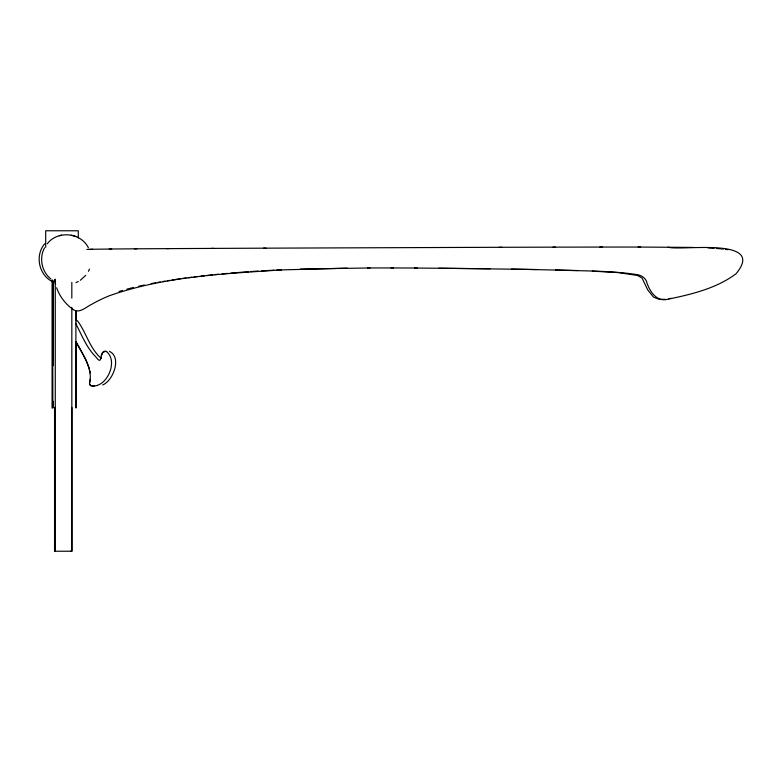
<?xml version="1.0" encoding="UTF-8"?>
<svg xmlns="http://www.w3.org/2000/svg" width="782" height="782" viewBox="0 0 782 782"><rect width="100%" height="100%" fill="white"/><g stroke="black" fill="none" stroke-linecap="round" stroke-linejoin="round"><path stroke-width="1.17" d="M55.327 407.432L55.287 551.222L55.268 279.164M71.885 407.432L71.856 551.222L54.544 551.222L54.544 407.432M75.942 311.031L75.854 357.98A70.927 0.714 90 0 1 75.815 366.787L75.903 408.038L76.216 341.626M76.274 320.923L76.274 311.285M53.137 365.585L53.215 302.702A155.54 1.564 90 0 0 53.205 293.328L53.166 280.699M53.01 401.274L52.863 408.038L52.775 366.787A70.927 0.714 -90 0 0 52.814 357.98L52.883 281.168M101.132 358.146L101.22 357.296M90.409 379.319L89.832 382.554M101.484 355.546L102.794 352.682L105.169 351.362M44.554 247.835C38.953 257.933 41.671 271.628 50.713 278.822M88.425 271.305L89.471 269.096M44.75 243.779C34.789 255.176 38.689 274.805 52.247 281.53M47.262 243.779C57.555 230.162 80.986 232.479 88.425 247.835M85.717 275.372L80.311 280.279M76.01 282.576L78.22 281.53M102.686 384.94C113.214 380.785 122.07 357.051 109.402 351.353M97.066 385.467C109.343 381.714 117.261 359.876 106.372 351.489M119.02 291.5L122.403 290.464M126.87 289.154L133.351 287.522M59.276 235.744L61.641 235.147M97.388 385.467L94.036 385.995M138.795 286.192L144.416 285.01M668.845 298.714L671.015 298.265M151.17 283.592L155.774 282.771M158.081 282.361L160.388 281.95M162.695 281.54L164.992 281.129M167.309 280.748L169.645 280.396M171.972 280.044L180.124 278.803M182.46 278.451L185.96 278.001M188.286 277.708L191.785 277.258M194.122 276.955L197.621 276.505M201.111 276.085L204.591 275.704M206.907 275.46L212.704 274.834M215.021 274.58L218.491 274.208M222.137 273.886L228.217 273.348M230.641 273.133L237.933 272.478M665.159 299.291L659.412 299.428L653.459 297.092L647.672 289.809L642.071 278.089L637.526 275.479L618.21 272.586L592.297 271.149M239.116 272.4L248.617 271.725M250.993 271.55L258.119 271.051M261.589 270.865L274.306 270.171M276.613 270.054L347.188 268.138M281.442 269.927C223.769 273.768 164.601 276.408 109.578 295.674A136.205 136.205 0 0 0 91.641 304.364C86.323 306.759 80.155 313.406 73.889 309.985A44.554 44.554 0 0 1 56.627 287.786M86.841 249.438L92.618 249.292M300.317 269.086L370.091 267.962M92.706 386.015L94.358 385.995M90.106 249.292L111.718 249.018M105.912 351.353C98.219 349.906 103.625 367.325 95.991 357.061C86.411 347.57 81.768 334.989 75.659 323.377M109.206 249.018L136.889 248.813M134.377 248.813L168.961 248.627M166.449 248.627L213.779 248.402M211.267 248.402L266.036 248.168M263.514 248.168L501.78 247.288M553.001 247.151L602.404 247.063M499.268 247.288L555.513 247.151M367.579 267.962L393.444 267.933M599.892 247.063L640.644 247.053M638.132 247.053L693.693 247.425M390.932 267.933L417.207 268.031M414.695 268.031L490.089 268.744M438.829 268.206L536.677 269.516M668.209 247.161C679.597 251.276 767.513 236.203 735.94 273.847C716.234 288.538 691.366 294.345 667.672 299.291C657.056 302.067 650.155 292.009 647.105 283.367C646.088 277.815 641.005 274.873 635.688 274.394C609.178 270.523 582.258 271.09 555.552 269.995M511.36 269.096L577.585 270.533M708.081 247.904L714.034 248.265M716.41 248.412L723.389 249.087M93.029 386.015C87.085 386.484 90.507 379.788 90.321 376.553C89.686 363.816 81.915 352.858 75.903 342.066M725.657 249.38L727.934 249.683M105.59 351.353L106.694 351.489M71.338 235.147L76.001 236.565M91.885 385.888L90.341 385.252L89.764 384.138M77.369 320.649C86.264 332.438 89.461 347.931 100.956 358.136M76.225 342.066L77.76 344.608M78.278 345.458L85.981 359.867L89.431 368.703M90.038 371.03L90.409 373.092M71.856 551.222L71.827 307.326M78.298 237.875L78.298 230.778L45.688 230.778L45.688 247.337M71.827 282.361L71.827 298.108M71.103 550.684L71.103 551.222M52.081 280.699L52.081 408.038M52.765 283.192A44.554 44.554 0 0 1 52.071 279.653M55.561 284.345A44.554 44.554 0 0 1 54.584 279.653"/></g></svg>
